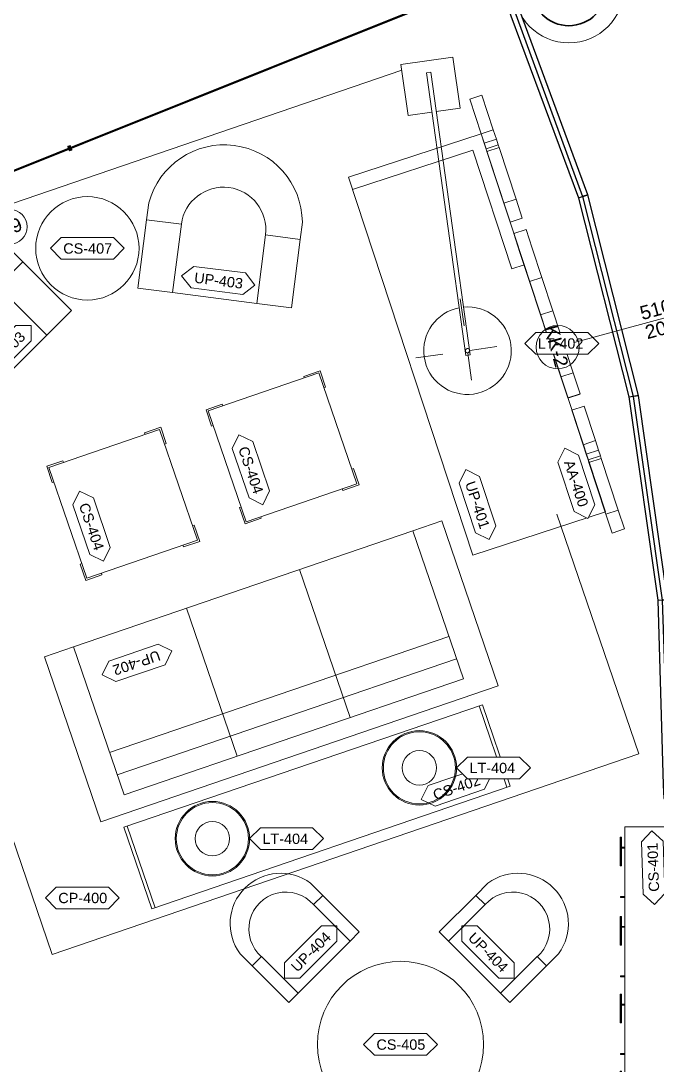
# Model space of a CAD drawing. Header units: centimetres. Extents: x 118932 to 154602, y -32682 to -23521.
# Drawn here: x 137788 to 138158, y -29351 to -28745 of the extents above; entities that cross this region are included whole.
import ezdxf

# ---------------------------------------------------------------- set-up
doc = ezdxf.new("R2010")
doc.units = ezdxf.units.CM
doc.header["$LTSCALE"] = 50
doc.header["$MEASUREMENT"] = 0
doc.linetypes.add('Dash', pattern=[6.35, 3.175, -3.175])
for name, color, linetype, lineweight, true_color in [('GEN_00_BL_Yazı', 7, 'Continuous', 0, 0x4f5250), ('GEN_01_TA_Kolon', 7, 'Continuous', 35, 0xd05d28), ('GEN_02_TF_Aydınlatma', 7, 'Continuous', 9, 0xf6a950), ('GEN_02_TF_Mobilya', 7, 'Continuous', 5, 0x745e3d), ('GEN_02_TF_Pencere', 7, 'Continuous', 9, 0x6093ac), ('GEN_05_ML_Kompozit Panel', 7, 'Continuous', 9, 0x7f8274), ('GEN_06_GR_İnce', 7, 'Continuous', 13, 0xb0b0a9)]:
    doc.layers.add(name, color=color, linetype=linetype, lineweight=lineweight, true_color=true_color)
doc.layers.add('GEN_02_TF_Halı', color=7, linetype='Continuous', lineweight=5, true_color=0x903373, transparency=0.8)
doc.styles.add('ARIAL', font='arial.ttf')
doc.styles.add('Arial_6', font='arial.ttf', dxfattribs={"height": 59.5325})

# ---------------------------------------------------------------- blocks, each defined once
blk = doc.blocks.new('LEVEL 0_A BLOK_KOLON')
at = {"layer": 'GEN_01_TA_Kolon'}
blk.add_arc((62962.36, 8766.1), 22.05, 197.31211, 196.66247, dxfattribs=at)
blk = doc.blocks.new('FFE Tag-Multi-MSD - FFE Tag-Multi-MSD-8152404-TYPE A-01 - FURNITURE PLAN')
blk.add_wipeout([(-8.76, 0), (-6.19, 2.57), (6.19, 2.57), (8.76, 0), (6.19, -2.57), (-6.19, -2.57)]).dxf.layer = 'GEN_00_BL_Yazı'
at = {"layer": 'GEN_00_BL_Yazı'}
for p, q in [((-8.76, 0), (-6.19, 2.57)), ((6.19, 2.57), (-6.19, 2.57)), ((8.76, 0), (6.19, 2.57)), ((-8.76, 0), (-6.19, -2.57)), ((8.76, 0), (6.19, -2.57)), ((-6.19, -2.57), (6.19, -2.57))]:
    blk.add_line(p, q, dxfattribs=at)
blk = doc.blocks.new('CS-405_CoffeTable_R96.5x40(H)')
at = {"layer": 'GEN_00_BL_Yazı', "xscale": 24.48801272789196, "yscale": 24.48801272789196, "zscale": 24.48801272789196, "rotation": 315.0000000000002}
blk.add_blockref('FFE Tag-Multi-MSD - FFE Tag-Multi-MSD-8152404-TYPE A-01 - FURNITURE PLAN', (11.9, 2), dxfattribs=at)
blk.add_circle((11.9, 2), 482.5)
at = {"layer": 'GEN_00_BL_Yazı', "insert": (-66.5, 121.7), "char_height": 60, "attachment_point": 1, "rotation": 315, "style": 'Arial_6'}
blk.add_mtext('CS-405', dxfattribs=at)
blk = doc.blocks.new('CS-402_Console_220(W)x50(D)x84(H)')
for points in [[(-1080, 250), (-1080, -250)], [(1080, 250), (1080, -250)]]:
    blk.add_lwpolyline(points)
at = {"layer": 'GEN_00_BL_Yazı', "xscale": 24.48801272789196, "yscale": 24.48801272789196, "zscale": 24.48801272789196}
blk.add_blockref('FFE Tag-Multi-MSD - FFE Tag-Multi-MSD-8152404-TYPE A-01 - FURNITURE PLAN', (801.1, -155.2), dxfattribs=at)
blk.add_lwpolyline([(-1100, -250), (1100, -250), (1100, 250), (-1100, 250)], close=True)
at = {"layer": 'GEN_00_BL_Yazı', "insert": (661.1, -126), "char_height": 60, "attachment_point": 1, "style": 'Arial_6'}
blk.add_mtext('CS-402', dxfattribs=at)
blk = doc.blocks.new('CS-404_CoffeeTable_70x70x35')
for points in [[(-340, 250), (-350, 250), (-350, 350), (-250, 350), (-250, 340)], [(250, 340), (250, 350), (350, 350), (350, 250), (340, 250)], [(-250, -340), (-250, -350), (-350, -350), (-350, -250), (-340, -250)]]:
    blk.add_lwpolyline(points)
at = {"layer": 'GEN_00_BL_Yazı', "xscale": 24.48801272789196, "yscale": 24.48801272789196, "zscale": 24.48801272789196}
blk.add_blockref('FFE Tag-Multi-MSD - FFE Tag-Multi-MSD-8152404-TYPE A-01 - FURNITURE PLAN', (63.4, -216.1), dxfattribs=at)
blk.add_lwpolyline([(-340, 340), (340, 340), (340, -340), (-340, -340)], close=True)
blk.add_lwpolyline([(340, -250), (350, -250), (350, -350), (250, -350), (250, -340)])
at = {"layer": 'GEN_00_BL_Yazı', "insert": (-76.6, -186.9), "char_height": 60, "attachment_point": 1, "style": 'Arial_6'}
blk.add_mtext('CS-404', dxfattribs=at)
blk = doc.blocks.new('UP-401_Chaise_231.14(W)x81.28(H)')
blk.add_lwpolyline([(354.4, -431.8), (354.4, -356.8), (1080.7, -356.8), (1080.7, 378.2)])
at = {"layer": 'GEN_00_BL_Yazı', "xscale": 24.48801272789197, "yscale": 24.48801272789197, "zscale": 24.48801272789197, "rotation": 179.999999999999}
blk.add_blockref('FFE Tag-Multi-MSD - FFE Tag-Multi-MSD-8152404-TYPE A-01 - FURNITURE PLAN', (-882.5, 261), dxfattribs=at)
blk.add_lwpolyline([(1155.7, -431.8), (-1154.3, -431.8), (-1154.3, 378.2), (1155.7, 378.2)], close=True)
at = {"layer": 'GEN_00_BL_Yazı', "insert": (-742.4, 231.8), "char_height": 60, "attachment_point": 1, "rotation": 180, "style": 'Arial_6'}
blk.add_mtext('UP-401', dxfattribs=at)
blk = doc.blocks.new('UP-403_LoungeChair')
at = {"layer": 'GEN_02_TF_Mobilya'}
for p, q in [((-449.6, 250), (-449.6, 150)), ((449.6, 150), (449.6, 250)), ((-449.6, 150), (-246.4, 150)), ((-449.6, -250), (-449.6, 150)), ((-246.4, 150), (-246.4, -250)), ((246.4, 150), (449.6, 150)), ((449.6, 150), (449.6, -250)), ((-246.4, -250), (-449.6, -250)), ((246.4, -250), (-246.4, -250)), ((449.6, -250), (246.4, -250))]:
    blk.add_line(p, q, dxfattribs=at)
for centre, radius, start, end in [((0, 188.9), 453.7, 7.74425, 172.25575), ((0, 150), 246.4, 0, 180)]:
    blk.add_arc(centre, radius, start, end, dxfattribs=at)
at = {"layer": 'GEN_00_BL_Yazı', "xscale": 24.48801272789196, "yscale": 24.48801272789196, "zscale": 24.48801272789196}
blk.add_blockref('FFE Tag-Multi-MSD - FFE Tag-Multi-MSD-8152404-TYPE A-01 - FURNITURE PLAN', (7.6, -146.1), dxfattribs=at)
at = {"layer": 'GEN_02_TF_Mobilya'}
blk.add_line((246.4, -250), (246.4, 150), dxfattribs=at)
at = {"layer": 'GEN_00_BL_Yazı', "insert": (-132.5, -116.9), "char_height": 60, "attachment_point": 1, "style": 'Arial_6'}
blk.add_mtext('UP-403', dxfattribs=at)
blk = doc.blocks.new('AA-400_WallArt')
at = {"layer": 'GEN_02_TF_Mobilya'}
for p, q in [((-1353, 0), (-1141.6, 0)), ((-1353, 0), (-1353, -75)), ((-1141.6, 0), (-1083.1, 0)), ((-1141.6, 0), (-1141.6, -75)), ((-1083.1, 0), (-1048.3, 0)), ((-1083.1, 0), (-1083.1, -75)), ((-1048.3, 0), (-1033.4, 0)), ((-1048.3, 0), (-1048.3, -75)), ((-1033.4, 0), (-717.5, 0)), ((-1033.4, -75), (-1033.4, 0)), ((-717.5, 0), (-601.9, 0)), ((-717.5, 0), (-717.5, -75)), ((-601.9, 0), (-601.9, -75)), ((-532.5, 0), (-532.5, -75)), ((-532.5, 0), (-416.8, 0)), ((-416.8, 0), (-238.6, 0)), ((-239, 0), (-34.9, 0)), ((-238.6, 0), (-238.6, -75)), ((-35.2, 0), (343.3, 0)), ((-35.2, 0), (-35.2, -75)), ((343.3, 0), (473.1, 0)), ((343.3, 0), (343.3, -75)), ((473.1, 0), (473.1, -75)), ((473.4, -75), (473.4, 0)), ((547, 0), (758.4, 0)), ((547, 0), (547, -75)), ((758.4, 0), (816.9, 0)), ((758.4, 0), (758.4, -75)), ((816.9, 0), (851.7, 0)), ((816.9, 0), (816.9, -75)), ((851.7, 0), (866.6, 0)), ((851.7, 0), (851.7, -75)), ((866.6, 0), (1182.5, 0)), ((866.6, -75), (866.6, 0)), ((1182.5, 0), (1298.1, 0)), ((1182.5, 0), (1182.5, -75)), ((1298.1, 0), (1298.1, -75)), ((-1141.6, -75), (-1353, -75)), ((-1083.1, -75), (-1141.6, -75)), ((-1048.3, -75), (-1083.1, -75)), ((-1033.4, -75), (-1048.3, -75)), ((-717.5, -75), (-1033.4, -75)), ((-601.9, -75), (-717.5, -75)), ((-416.8, -75), (-532.5, -75)), ((-238.6, -75), (-416.8, -75)), ((-34.9, -75), (-239, -75)), ((343.3, -75), (-35.2, -75)), ((473.1, -75), (343.3, -75)), ((758.4, -75), (547, -75)), ((816.9, -75), (758.4, -75)), ((851.7, -75), (816.9, -75)), ((866.6, -75), (851.7, -75)), ((1182.5, -75), (866.6, -75)), ((1298.1, -75), (1182.5, -75))]:
    blk.add_line(p, q, dxfattribs=at)
at = {"layer": 'GEN_00_BL_Yazı', "xscale": 24.48801272789196, "yscale": 24.48801272789196, "zscale": 24.48801272789196}
blk.add_blockref('FFE Tag-Multi-MSD - FFE Tag-Multi-MSD-8152404-TYPE A-01 - FURNITURE PLAN', (959.9, -182.4), dxfattribs=at)
at = {"layer": 'GEN_00_BL_Yazı', "insert": (819.8, -153.2), "char_height": 60, "attachment_point": 1, "style": 'Arial_6'}
blk.add_mtext('AA-400', dxfattribs=at)
blk = doc.blocks.new('UP-404')
at = {"layer": 'GEN_00_BL_Yazı', "xscale": 2.448801272789196, "yscale": 2.448801272789196, "zscale": 2.448801272789196}
blk.add_blockref('FFE Tag-Multi-MSD - FFE Tag-Multi-MSD-8152404-TYPE A-01 - FURNITURE PLAN', (0, 0), dxfattribs=at)
at = {"layer": 'GEN_00_BL_Yazı', "insert": (-14, 2.92), "char_height": 6, "attachment_point": 1, "style": 'Arial_6'}
blk.add_mtext('UP-404', dxfattribs=at)
blk = doc.blocks.new('*U220')
at = {"layer": 'GEN_02_TF_Mobilya'}
for p, q in [((-304.8, 225), (-304.8, 125)), ((274.8, 125), (274.8, 225)), ((-304.8, 125), (-228.6, 125)), ((-304.8, -175), (-304.8, 125)), ((198.6, 125), (274.8, 125)), ((274.8, 125), (274.8, -175)), ((-228.6, -175), (-304.8, -175)), ((198.6, -175), (-228.6, -175)), ((274.8, -175), (198.6, -175))]:
    blk.add_line(p, q, dxfattribs=at)
for centre, radius, start, end in [((-15, 181.7), 293, 8.49492, 171.50508), ((-15, 139.5), 214.1, 356.11439, 183.88561)]:
    blk.add_arc(centre, radius, start, end, dxfattribs=at)
at = {"xscale": 10, "yscale": 10, "zscale": 10}
blk.add_blockref('UP-404', (-22, -57.3), dxfattribs=at)
at = {"layer": 'GEN_02_TF_Mobilya'}
for p, q in [((-228.6, 125), (-228.6, -175)), ((198.6, -175), (198.6, 125))]:
    blk.add_line(p, q, dxfattribs=at)
blk = doc.blocks.new('UP-404 _LoungeChair')
at = {"layer": 'GEN_02_TF_Mobilya'}
for p, q in [((-304.8, 225), (-304.8, 125)), ((274.8, 125), (274.8, 225)), ((-304.8, 125), (-228.6, 125)), ((-304.8, -175), (-304.8, 125)), ((198.6, 125), (274.8, 125)), ((274.8, 125), (274.8, -175)), ((-228.6, -175), (-304.8, -175)), ((198.6, -175), (-228.6, -175)), ((274.8, -175), (198.6, -175))]:
    blk.add_line(p, q, dxfattribs=at)
for centre, radius, start, end in [((-15, 181.7), 293, 8.49492, 171.50508), ((-15, 139.5), 214.1, 356.11439, 183.88561)]:
    blk.add_arc(centre, radius, start, end, dxfattribs=at)
at = {"xscale": -10, "yscale": 10, "zscale": 10}
blk.add_blockref('UP-404', (-22, -57.3), dxfattribs=at)
at = {"layer": 'GEN_02_TF_Mobilya'}
for p, q in [((-228.6, 125), (-228.6, -175)), ((198.6, -175), (198.6, 125))]:
    blk.add_line(p, q, dxfattribs=at)
blk = doc.blocks.new('UP-402_Sofa_243.84(L)x101.6(D)x86.36(H)')
for p, q in [((-270.9, -177.8), (-270.9, -1086)), ((423.3, -177.8), (423.3, -1086)), ((-965.2, -300.2), (1117.6, -300.2)), ((1117.6, -437.2), (-965.2, -437.2)), ((-965.2, -1086), (1117.6, -1086))]:
    blk.add_line(p, q)
at = {"layer": 'GEN_00_BL_Yazı', "xscale": 24.48801272789196, "yscale": 24.48801272789196, "zscale": 24.48801272789196}
blk.add_blockref('FFE Tag-Multi-MSD - FFE Tag-Multi-MSD-8152404-TYPE A-01 - FURNITURE PLAN', (798.8, -878.4), dxfattribs=at)
blk.add_lwpolyline([(1117.6, -177.8), (-965.2, -177.8), (-965.2, -1086), (-1143, -1086), (-1143, -73.5), (1295.4, -73.5), (1295.4, -1086), (1117.6, -1086)], close=True)
at = {"layer": 'GEN_00_BL_Yazı', "insert": (658.7, -849.2), "char_height": 60, "attachment_point": 1, "style": 'Arial_6'}
blk.add_mtext('UP-402', dxfattribs=at)
blk = doc.blocks.new('bookcase - CS-401 Bookcase _ Lobby_13-14914808-LOBBY - FURNITURE PLAN')
at = {"layer": 'GEN_02_TF_Mobilya'}
for p, q in [((12.8, 5.5), (125.1, 5.5)), ((12.8, 5.5), (12.8, 2.7)), ((12.8, 5.5), (125.1, 5.5)), ((12.8, 2.7), (12.8, 5.5)), ((125.1, 2.7), (12.8, 2.7)), ((12.8, 2.7), (12.8, 0)), ((12.8, 2.7), (125.1, 2.7)), ((12.8, 2.7), (12.8, 0)), ((125.1, 0), (12.8, 0)), ((125.1, 0), (12.8, 0)), ((125.1, 2.7), (125.1, 5.5)), ((125.1, 2.7), (125.1, 5.5)), ((125.1, 0), (125.1, 2.7)), ((125.1, 0), (125.1, 2.7))]:
    blk.add_line(p, q, dxfattribs=at)
blk = doc.blocks.new('bookcase - CS-401 Bookcase _ Lobby_12-14914807-LOBBY - FURNITURE PLAN')
at = {"layer": 'GEN_02_TF_Mobilya'}
for p, q in [((231.3, 2.8), (231.3, 28)), ((231.3, 28), (231.3, 2.8)), ((233.8, 2.8), (231.3, 2.8)), ((233.8, 2.8), (233.8, 28)), ((233.8, 28), (233.8, 2.8)), ((236.2, 2.8), (233.8, 2.8)), ((236.2, 2.8), (236.2, 28)), ((236.2, 2.8), (236.2, 28))]:
    blk.add_line(p, q, dxfattribs=at)
blk = doc.blocks.new('bookcase - CS-401 Bookcase _ Lobby_11-14914806-LOBBY - FURNITURE PLAN')
at = {"layer": 'GEN_02_TF_Mobilya'}
for p, q in [((-51.4, 28.1), (-51.4, 8.2)), ((-51.4, 28.1), (-51.4, 8.2)), ((-48.6, 8.2), (-48.6, 28.1)), ((-48.6, 28.1), (-48.6, 8.2)), ((-45.8, 8.2), (-45.8, 28.1)), ((-45.8, 8.2), (-45.8, 28.1))]:
    blk.add_line(p, q, dxfattribs=at)
blk = doc.blocks.new('bookcase - CS-401 Bookcase _ Lobby_10-14914805-LOBBY - FURNITURE PLAN')
for name, p, xscale, yscale, zscale in [('bookcase - CS-401 Bookcase _ Lobby_13-14914808-LOBBY - FURNITURE PLAN', (-82.55, -28.1432), 1.482372961408308, 1.482372961408308, 1.482372961408308), ('bookcase - CS-401 Bookcase _ Lobby_12-14914807-LOBBY - FURNITURE PLAN', (50.8, -28.1432), 0.9994590557072359, 0.9994590557072359, 0.9994590557072359)]:
    blk.add_blockref(name, p, dxfattribs=dict(xscale=xscale, yscale=yscale, zscale=zscale))
at = {"extrusion": (0, 0, -1), "xscale": 0.992170306893425, "yscale": 0.992170306893425, "zscale": -0.992170306893425}
blk.add_blockref('bookcase - CS-401 Bookcase _ Lobby_11-14914806-LOBBY - FURNITURE PLAN', (50.8, -28.1432), dxfattribs=at)
blk = doc.blocks.new('bookcase - CS-401 Bookcase _ Lobby_9-14914804-LOBBY - FURNITURE PLAN')
blk.add_blockref('bookcase - CS-401 Bookcase _ Lobby_10-14914805-LOBBY - FURNITURE PLAN', (82.55, 28.1432))
blk = doc.blocks.new('bookcase - CS-401 Bookcase _ Lobby_8-V15-LOBBY - FURNITURE PLAN')
for p in [(-31.75, 0), (428.625, 0), (879.475, 0), (1327.15, 0), (1778, 0)]:
    blk.add_blockref('bookcase - CS-401 Bookcase _ Lobby_9-14914804-LOBBY - FURNITURE PLAN', p)
blk = doc.blocks.new('bookcase - CS-401 Bookcase _ Lobby_3-14914798-LOBBY - FURNITURE PLAN')
at = {"layer": 'GEN_02_TF_Mobilya'}
for p, q in [((0, 304.8), (0, 0)), ((0, 304.8), (2339.975, 304.8)), ((0, 0), (0, 304.8)), ((0, 304.8), (2339.975, 304.8)), ((2339.975, 0), (2339.975, 304.8)), ((2339.975, 0), (2339.975, 304.8)), ((2339.975, 0), (0, 0)), ((2339.975, 0), (0, 0))]:
    blk.add_line(p, q, dxfattribs=at)
blk = doc.blocks.new('CS-401_Bookcase_234(L)x30.48(D)x232.41')
blk.add_blockref('bookcase - CS-401 Bookcase _ Lobby_8-V15-LOBBY - FURNITURE PLAN', (72.8, 0))
at = {"layer": 'GEN_00_BL_Yazı', "xscale": 24.48801272789196, "yscale": 24.48801272789196, "zscale": 24.48801272789196, "rotation": 181.9776773467016}
blk.add_blockref('FFE Tag-Multi-MSD - FFE Tag-Multi-MSD-8152404-TYPE A-01 - FURNITURE PLAN', (237.9, 191.6), dxfattribs=at)
blk.add_blockref('bookcase - CS-401 Bookcase _ Lobby_3-14914798-LOBBY - FURNITURE PLAN', (0, 27.9))
at = {"layer": 'GEN_00_BL_Yazı', "insert": (378.8, 167.2), "char_height": 60, "attachment_point": 1, "rotation": 181.97768, "style": 'Arial_6'}
blk.add_mtext('CS-401', dxfattribs=at)
blk = doc.blocks.new('CP-400_360(W)x420(D)x2')
at = {"layer": 'GEN_00_BL_Yazı', "xscale": 2.448801272789196, "yscale": 2.448801272789196, "zscale": 2.448801272789196}
blk.add_blockref('FFE Tag-Multi-MSD - FFE Tag-Multi-MSD-8152404-TYPE A-01 - FURNITURE PLAN', (0, 0), dxfattribs=at)
at = {"layer": 'GEN_00_BL_Yazı', "insert": (-14, 2.92), "char_height": 6, "attachment_point": 1, "style": 'Arial_6'}
blk.add_mtext('CP-400', dxfattribs=at)
blk = doc.blocks.new('CS-407_SideTable_R60x50(H)')
at = {"layer": 'GEN_00_BL_Yazı', "xscale": 24.48801272789196, "yscale": 24.48801272789196, "zscale": 24.48801272789196, "rotation": 3.955354693403942}
blk.add_blockref('FFE Tag-Multi-MSD - FFE Tag-Multi-MSD-8152404-TYPE A-01 - FURNITURE PLAN', (6.3, 10.3), dxfattribs=at)
blk.add_circle((6.3, 10.3), 300)
at = {"layer": 'GEN_00_BL_Yazı', "insert": (-135.4, 29.8), "char_height": 60, "attachment_point": 1, "rotation": 3.95535, "style": 'Arial_6'}
blk.add_mtext('CS-407', dxfattribs=at)
blk = doc.blocks.new('LT-402_FloorLamp')
at = {"layer": 'GEN_02_TF_Aydınlatma'}
for p, q in [((152.4, 1698.4), (-152.4, 1698.4)), ((-152.4, 1698.4), (-152.4, 1398.2)), ((152.4, 1398.2), (152.4, 1698.4)), ((-12.7, 1628.8), (12.7, 1628.8)), ((-12.7, -26.5), (-12.7, 1628.8)), ((12.7, 1628.8), (12.7, -26.5)), ((-152.4, 1398.2), (-12.7, 1398.2)), ((12.7, 1398.2), (152.4, 1398.2)), ((-12.7, -26.5), (12.7, -26.5))]:
    blk.add_line(p, q, dxfattribs=at)
at = {"layer": 'GEN_02_TF_Aydınlatma', "linetype": 'Dash', "lineweight": 5}
blk.add_line((0, 302.9), (0, -305.1), dxfattribs=at)
at = {"layer": 'GEN_02_TF_Aydınlatma'}
for radius, start, end in [(254, 92.87003, 180), (254, 0, 87.12997), (12.5, 0, 180), (254, 180, 0), (12.5, 180, 0)]:
    blk.add_arc((0, -1.1), radius, start, end, dxfattribs=at)
at = {"layer": 'GEN_00_BL_Yazı', "xscale": 24.48801272789196, "yscale": 24.48801272789196, "zscale": 24.48801272789196, "rotation": 352.0364581583655}
blk.add_blockref('FFE Tag-Multi-MSD - FFE Tag-Multi-MSD-8152404-TYPE A-01 - FURNITURE PLAN', (548.3, -34.8), dxfattribs=at)
at = {"layer": 'GEN_02_TF_Aydınlatma', "linetype": 'Dash', "lineweight": 5}
blk.add_line((-304, -1.1), (304, -1.1), dxfattribs=at)
at = {"layer": 'GEN_00_BL_Yazı', "insert": (413.6, 13.5), "char_height": 60, "attachment_point": 1, "rotation": 352.03646, "style": 'Arial_6'}
blk.add_mtext('LT-402', dxfattribs=at)
blk = doc.blocks.new('LT-404_TableLamp')
at = {"layer": 'GEN_02_TF_Aydınlatma'}
for radius, start, end in [(215.9, 90, 270), (209.5, 90, 270), (100, 0, 180), (100, 180, 0)]:
    blk.add_arc((0, 0), radius, start, end, dxfattribs=at)
at = {"layer": 'GEN_00_BL_Yazı', "xscale": 24.48801272789197, "yscale": 24.48801272789197, "zscale": 24.48801272789197}
blk.add_blockref('FFE Tag-Multi-MSD - FFE Tag-Multi-MSD-8152404-TYPE A-01 - FURNITURE PLAN', (430.4, 0), dxfattribs=at)
at = {"layer": 'GEN_02_TF_Aydınlatma'}
for radius in [215.9, 209.5]:
    blk.add_arc((0, 0), radius, 270, 90, dxfattribs=at)
at = {"layer": 'GEN_00_BL_Yazı', "insert": (290.4, 29.2), "char_height": 60, "attachment_point": 1, "style": 'Arial_6'}
blk.add_mtext('LT-404', dxfattribs=at)
blk = doc.blocks.new('A blok level 0 tefriş')
blk.add_blockref('CP-400_360(W)x420(D)x2', (1097.39, -540.17))
at = {"layer": 'GEN_02_TF_Halı'}
blk.add_lwpolyline([(1282.91, -59.71), (944.05, -175.54), (1079.9, -572.96), (1420.54, -456.52), (1373.04, -317.54)], dxfattribs=at)
at = {"xscale": 0.1, "yscale": 0.1, "zscale": 0.1, "rotation": 270}
blk.add_blockref('CS-401_Bookcase_234(L)x30.48(D)x232.41', (1409.71, -498.86), dxfattribs=at)
at = {"layer": 'GEN_02_TF_Mobilya', "xscale": 0.1, "yscale": 0.1, "zscale": 0.1}
for name, p, rotation in [('UP-403_LoungeChair', (1177.42, -167.17), 352.7434064374807), ('UP-403_LoungeChair', (1041.56, -213.3), 44.99999999999287), ('CS-404_CoffeeTable_70x70x35', (1213.64, -278.66), 288.8717032187407), ('CS-404_CoffeeTable_70x70x35', (1121.1, -311.45), 288.8717032187407), ('CS-402_Console_220(W)x50(D)x84(H)', (1233.71, -487.28), 18.87170321873919), ('CS-405_CoffeTable_R96.5x40(H)', (1281.46, -626.24), 44.99999999999979)]:
    blk.add_blockref(name, p, dxfattribs=dict(at, rotation=rotation))
at = {"layer": 'GEN_02_TF_Mobilya', "yscale": 0.1, "zscale": 0.1}
for name, p, xscale, rotation in [('UP-401_Chaise_231.14(W)x81.28(H)', (1324.08, -219.88), 0.1, 108.2242901322995), ('CS-407_SideTable_R60x50(H)', (1099.58, -164.13), 0.1, 356.0446453065961), ('UP-404 _LoungeChair', (1224.31, -569.1), -0.1, 45.00000000000025), ('*U220', (1338.6, -569.1), 0.1, 314.9999999999998)]:
    blk.add_blockref(name, p, dxfattribs=dict(at, xscale=xscale, rotation=rotation))
at = {"layer": 'GEN_02_TF_Mobilya', "xscale": 0.1, "yscale": 0.1, "zscale": 0.1, "rotation": 288.1778000330809}
blk.add_blockref('AA-400_WallArt', (1371.68, -202.73), dxfattribs=at)
at = {"layer": 'GEN_02_TF_Aydınlatma', "xscale": 0.1, "yscale": 0.1, "zscale": 0.1, "rotation": 7.963541841634471}
blk.add_blockref('LT-402_FloorLamp', (1321.06, -222.46), dxfattribs=at)
at = {"layer": 'GEN_02_TF_Mobilya', "xscale": 0.09999999999999991, "yscale": 0.09999999999999991, "zscale": 0.09999999999999991, "rotation": 198.8717032187344}
blk.add_blockref('UP-402_Sofa_243.84(L)x101.6(D)x86.36(H)', (1233.08, -461.08), dxfattribs=at)
at = {"layer": 'GEN_02_TF_Aydınlatma', "xscale": 0.1, "yscale": 0.1, "zscale": 0.1}
for p in [(1293.14, -464.71), (1172.9, -505.81)]:
    blk.add_blockref('LT-404_TableLamp', p, dxfattribs=at)
blk = doc.blocks.new('level 0 main tower duvarlar')
at = {"layer": 'GEN_05_ML_Kompozit Panel'}
blk.add_circle((238.89, -586.84), 32.05, dxfattribs=at)
blk = doc.blocks.new('KK-2')
at = {"layer": 'GEN_02_TF_Pencere', "lineweight": 30}
for points in [[(62924.41, 8765.6), (62918.79, 8763.47), (62964.8, 8642.96), (62970.15, 8644.83), (62924.41, 8765.6), (62921.69, 8764.57), (62967.21, 8643.8)], [(62918.8, 8763.45), (62924.41, 8765.58), (62926.93, 8758.93), (62921.32, 8756.8), (62918.8, 8763.45)], [(62964.82, 8642.89), (62995.14, 8527.71), (63000.7, 8528.55), (62970.15, 8644.83), (62967.21, 8643.8), (62997.63, 8528.09)], [(62995.14, 8527.71), (63012.95, 8409.88), (63018.56, 8410.12), (63000.7, 8528.55), (62997.63, 8528.09), (63015.46, 8409.98)], [(63012.95, 8409.88), (63017.14, 8302.78), (63023.15, 8302.78), (63018.56, 8410.12), (63015.46, 8409.98), (63020.14, 8302.78)], [(63017.14, 8302.78), (63017.48, 8294.79), (63023.48, 8295.04), (63023.15, 8302.78), (63017.14, 8302.78), (63017.14, 8302.78)], [(63023.22, 8301.05), (63048.11, 8301.05), (63048.11, 8295.05), (63023.48, 8295.05), (63023.22, 8301.05)]]:
    blk.add_lwpolyline(points, dxfattribs=at)
at = {"layer": 'GEN_02_TF_Pencere'}
blk.add_lwpolyline([(62963.16, 8559), (63019.28, 8574.85)], dxfattribs=at)
at = {"layer": 'GEN_02_TF_Pencere', "lineweight": 30}
blk.add_lwpolyline([(63048.11, 8301.05), (63056.11, 8301.05), (63056.11, 8295.05), (63048.11, 8295.05)], close=True, dxfattribs=at)
at = {"layer": 'GEN_02_TF_Pencere'}
blk.add_circle((62953.53, 8556.28), 12.56, dxfattribs=at)
at = {"layer": 'GEN_02_TF_Pencere', "transparency": 33554687, "char_height": 8, "style": 'ARIAL'}
for s, insert, attachment_point, rotation in [('\\A1;510', (63000.28, 8580.06), 1, 15.77181), ('\\A1;206', (63003.4, 8569.01), 1, 15.77181), ('\\A1;KK-2', (62952.39, 8543.82), 9, 285.77181)]:
    blk.add_mtext_dynamic_manual_height_columns(s, width=2361.7931, gutter_width=1250, heights=[258.53], dxfattribs=dict(at, insert=insert, attachment_point=attachment_point, rotation=rotation))
blk = doc.blocks.new('sistem profili')
for p, q in [((55679.5, 5919.8), (55679.5, 5947.8)), ((55694.5, 5919.8), (55694.5, 5947.8))]:
    blk.add_line(p, q)
at = {"flags": 128}
for points in [[(55691.5, 5947.8), (55679.5, 5947.8), (55679.5, 5947.7), (55679.5, 5947.3), (55679.5, 5946.8), (55690.5, 5946.8), (55679.5, 5946.8), (55679.5, 5945.4), (55690.5, 5945.4), (55690.5, 5946.8), (55690.5, 5941.4), (55690.5, 5943), (55679.5, 5943), (55679.5, 5941.4), (55690.5, 5941.4), (55679.5, 5941.4), (55679.5, 5946.8), (55691.5, 5946.8), (55691.5, 5947.3), (55691.5, 5947.7)], [(55691.5, 5947.8), (55679.5, 5947.8)], [(55691.5, 5945.8), (55679.5, 5945.8)], [(55690.5, 5945.4), (55679.5, 5945.4)], [(55691.5, 5945.3), (55679.5, 5945.3)], [(55690.5, 5943), (55679.5, 5943)], [(55688.5, 5940.8), (55688.2, 5940.8), (55687.9, 5940.7), (55687.4, 5940.4), (55687.1, 5939.9), (55687, 5939.4), (55687.1, 5939.9), (55687.4, 5940.4), (55687.9, 5940.7)], [(55690, 5940.8), (55688.5, 5940.8)], [(55690, 5940.8), (55690.3, 5940.9), (55690.6, 5941), (55690.8, 5941.1), (55691, 5941.3), (55691.1, 5941.3), (55691.4, 5941.8), (55691.5, 5942), (55691.5, 5942.3), (55691.4, 5941.8), (55691.1, 5941.3), (55690.6, 5941)], [(55691.5, 5947.8), (55694.5, 5947.8)], [(55691.5, 5946.8), (55694.5, 5946.8)], [(55691.5, 5945.8), (55694.5, 5945.8)], [(55694.5, 5943), (55694.5, 5942.8), (55694.5, 5942.4), (55692, 5942.4), (55692, 5942.8), (55692, 5943), (55692, 5941.4), (55692, 5946.8), (55692, 5945.3), (55694.5, 5945.3), (55694.5, 5946.8), (55692, 5946.8), (55694.5, 5946.8), (55694.5, 5941.4), (55692, 5941.4), (55694.5, 5941.4), (55694.5, 5943), (55692, 5943)], [(55692, 5945.3), (55694.5, 5945.3)], [(55679.5, 5933.9), (55684, 5933.9)], [(55682, 5926.3), (55679.5, 5926.3), (55679.5, 5924.8), (55682, 5924.8), (55682, 5926.3), (55682, 5920.9), (55682, 5922.4), (55679.5, 5922.4), (55679.5, 5920.9), (55682, 5920.9), (55679.5, 5920.9), (55679.5, 5926.3)], [(55682, 5924.8), (55679.5, 5924.8)], [(55682, 5922.4), (55679.5, 5922.4)], [(55682.5, 5922), (55679.5, 5922)], [(55682.5, 5920.9), (55679.5, 5920.9)], [(55682.5, 5919.9), (55679.5, 5919.9)], [(55684, 5926.9), (55683.7, 5926.9), (55683.4, 5926.8), (55683.1, 5926.6), (55682.9, 5926.5), (55682.6, 5926), (55682.5, 5925.6), (55682.5, 5925.4), (55682.6, 5926), (55682.9, 5926.5), (55683.4, 5926.8)], [(55682.5, 5922.5), (55694.5, 5922.5)], [(55682.5, 5922), (55694.5, 5922)], [(55683.5, 5924.8), (55694.5, 5924.8)], [(55683.5, 5924.8), (55694.5, 5924.8)], [(55684, 5933.9), (55687, 5933.9)], [(55684, 5926.9), (55685.5, 5926.9)], [(55685.5, 5929.9), (55685.5, 5937.9), (55685.5, 5929.9)], [(55685.5, 5926.9), (55685.8, 5926.9), (55686.1, 5927), (55686.5, 5927.3), (55686.9, 5927.8), (55687, 5928.4), (55686.9, 5927.8), (55686.5, 5927.3), (55686.1, 5927)], [(55687, 5931.3), (55686.7, 5930.8), (55686.6, 5930.5), (55686.5, 5930.4), (55686.6, 5930.5), (55686.7, 5930.8), (55687, 5931.3)], [(55687, 5936.3), (55687.2, 5936.9), (55687.4, 5937.3), (55687.4, 5937.4), (55687.4, 5937.3), (55687.2, 5936.9), (55687, 5936.3)], [(55687, 5931.3), (55687, 5932.3), (55687, 5933.3), (55687, 5934.4), (55687, 5935.4), (55687, 5936.3), (55687, 5937), (55687, 5937.3), (55687, 5937), (55687, 5936.3), (55687, 5935.4), (55687, 5934.4), (55687, 5933.3), (55687, 5932.3)], [(55687, 5936.3), (55687, 5935.5), (55687, 5934.4), (55687, 5933.3), (55687, 5932.3), (55687, 5931.4), (55687, 5930.7), (55687, 5930.4), (55687, 5930.7), (55687, 5931.4), (55687, 5932.3), (55687, 5933.3), (55687, 5934.4), (55687, 5935.5)], [(55690, 5933.9), (55687, 5933.9)], [(55688.5, 5937.9), (55688.5, 5929.9), (55688.5, 5937.9)], [(55694.5, 5933.9), (55690, 5933.9)]]:
    blk.add_lwpolyline(points, close=True, dxfattribs=at)
for points in [[(55679.5, 5945.8), (55679.5, 5946.8), (55679.5, 5947.5), (55679.5, 5947.8), (55691.5, 5947.8)], [(55679.5, 5947.8), (55691.5, 5947.8)], [(55679.5, 5947.5), (55691.5, 5947.5)], [(55679.5, 5947.5), (55691.5, 5947.5)], [(55679.5, 5947.2), (55691.5, 5947.2)], [(55690, 5940.8), (55690.6, 5941), (55691.1, 5941.3), (55691.4, 5941.8), (55691.5, 5942.3), (55691.5, 5946.8), (55679.5, 5946.8), (55679.5, 5945.8), (55690.5, 5945.8), (55690.5, 5942.4), (55679.5, 5942.4), (55679.5, 5925.3), (55682, 5925.3), (55682, 5921.9), (55679.5, 5921.9), (55679.5, 5920.9)], [(55690.5, 5945.4), (55690.5, 5945.5), (55690.5, 5945.8), (55679.5, 5945.8), (55679.5, 5945.5), (55679.5, 5945.4)], [(55679.5, 5945.7), (55690.5, 5945.7)], [(55679.5, 5945.7), (55691.5, 5945.7)], [(55679.5, 5945.6), (55691.5, 5945.6)], [(55679.5, 5945.5), (55690.5, 5945.5)], [(55679.5, 5945.4), (55691.5, 5945.4)], [(55685.5, 5929.9), (55679.5, 5929.9), (55685.5, 5929.9), (55686.3, 5929.9), (55685.6, 5928.4), (55685, 5926.9), (55684, 5926.9), (55685, 5926.9), (55687, 5931.3), (55687, 5939.4), (55687, 5937.9), (55685.5, 5937.9), (55679.5, 5937.9), (55679.5, 5941.3), (55679.5, 5943.3), (55679.5, 5945.3), (55691.5, 5945.3)], [(55679.5, 5944.3), (55691.5, 5944.3)], [(55679.5, 5943.3), (55691.5, 5943.3)], [(55679.5, 5942.9), (55690.5, 5942.9)], [(55679.5, 5942.8), (55690.5, 5942.8)], [(55679.5, 5942.7), (55690.5, 5942.7)], [(55679.5, 5942.2), (55691.5, 5942.2)], [(55679.5, 5941.3), (55691, 5941.3), (55690.8, 5941.1), (55690.6, 5941), (55690.3, 5940.9), (55690, 5940.8)], [(55679.5, 5940.4), (55687.4, 5940.4)], [(55684, 5926.9), (55683.4, 5926.8), (55682.9, 5926.4), (55682.6, 5926), (55682.5, 5925.3), (55682.5, 5920.9), (55694.5, 5920.9), (55694.5, 5921.9), (55683.5, 5921.9), (55683.5, 5925.2), (55694.5, 5925.2), (55694.5, 5942.4), (55692, 5942.4), (55692, 5945.8), (55694.5, 5945.8), (55694.5, 5946.8), (55691.5, 5946.8)], [(55688.5, 5937.9), (55694.5, 5937.9), (55688.5, 5937.9), (55687.7, 5937.9), (55688.3, 5939.4), (55689, 5940.8), (55690, 5940.8), (55689, 5940.8), (55687, 5936.3), (55687, 5928.4), (55687, 5929.9), (55688.5, 5929.9), (55694.5, 5929.9), (55694.5, 5926.5), (55694.5, 5924.4), (55694.5, 5922.5), (55682.5, 5922.5)], [(55694.5, 5946.8), (55694.5, 5947.3), (55694.5, 5947.7), (55694.5, 5947.8), (55691.5, 5947.8), (55691.5, 5947.7), (55691.5, 5947.3), (55691.5, 5946.8), (55691.5, 5942.3), (55691.5, 5943.8), (55691.5, 5945.3), (55694.5, 5945.3), (55694.5, 5943.3), (55694.5, 5941.3), (55694.5, 5937.9), (55694.5, 5929.9), (55688.5, 5929.9), (55687, 5929.9), (55687, 5936.3), (55687.7, 5937.9)], [(55694.5, 5940.4), (55688.8, 5940.4)], [(55690.5, 5942.4), (55690.5, 5942.8), (55690.5, 5943)], [(55691.5, 5947.8), (55691.5, 5947.5), (55691.5, 5946.8), (55691.5, 5945.8), (55691.5, 5945.6), (55691.5, 5945.3), (55691.5, 5943.8), (55691.5, 5942.3), (55691.5, 5942), (55691.4, 5941.8), (55691.1, 5941.3), (55691, 5941.3)], [(55694.5, 5941.3), (55691, 5941.3)], [(55694.5, 5945.8), (55694.5, 5946.8), (55694.5, 5947.5), (55694.5, 5947.8), (55691.5, 5947.8), (55691.5, 5947.5), (55691.5, 5946.8), (55691.5, 5945.8), (55691.5, 5945.6), (55691.5, 5945.3)], [(55694.5, 5947.7), (55691.5, 5947.7)], [(55694.5, 5947.5), (55691.5, 5947.5)], [(55694.5, 5947.5), (55691.5, 5947.5)], [(55694.5, 5947.2), (55691.5, 5947.2)], [(55694.5, 5945.7), (55691.5, 5945.7)], [(55694.5, 5945.6), (55691.5, 5945.6)], [(55694.5, 5945.4), (55691.5, 5945.4)], [(55694.5, 5944.3), (55691.5, 5944.3)], [(55694.5, 5943.3), (55691.5, 5943.3)], [(55694.5, 5942.2), (55691.5, 5942.2)], [(55692, 5945.8), (55692, 5945.5), (55692, 5945.3)], [(55694.5, 5945.7), (55692, 5945.7)], [(55694.5, 5945.5), (55692, 5945.5)], [(55694.5, 5945.4), (55692, 5945.4)], [(55694.5, 5942.9), (55692, 5942.9)], [(55694.5, 5942.8), (55692, 5942.8)], [(55694.5, 5942.7), (55692, 5942.7)], [(55679.5, 5939.6), (55687, 5939.6)], [(55679.5, 5938.7), (55687, 5938.7)], [(55679.5, 5937.9), (55685.5, 5937.9)], [(55679.5, 5920.9), (55679.5, 5920.4), (55679.5, 5920), (55679.5, 5919.9), (55682.5, 5919.9), (55682.5, 5920), (55682.5, 5920.4), (55682.5, 5920.9), (55682.5, 5925.4), (55682.5, 5923.9), (55682.5, 5922.5), (55679.5, 5922.5), (55679.5, 5924.4), (55679.5, 5926.5), (55679.5, 5929.9), (55679.5, 5937.9), (55685.5, 5937.9), (55687, 5937.9), (55687, 5931.3), (55686.3, 5929.9)], [(55684, 5932.1), (55684, 5932.3), (55684, 5932.6), (55684, 5933.2), (55684, 5933.9), (55684, 5934.5), (55684, 5935.1), (55684, 5935.5), (55684, 5935.6), (55679.5, 5935.6)], [(55684, 5935.5), (55684, 5935.1), (55684, 5934.5), (55684, 5933.9), (55684, 5933.2), (55684, 5932.6), (55684, 5932.3), (55684, 5932.1), (55679.5, 5932.1)], [(55679.5, 5929), (55685.9, 5929)], [(55679.5, 5928.2), (55685.5, 5928.2)], [(55679.5, 5927.3), (55685.2, 5927.3)], [(55679.5, 5926.5), (55682.9, 5926.5)], [(55679.5, 5925.4), (55682.5, 5925.4)], [(55682, 5924.8), (55682, 5924.9), (55682, 5925.3), (55679.5, 5925.3), (55679.5, 5924.9), (55679.5, 5924.8)], [(55679.5, 5925.1), (55682, 5925.1)], [(55679.5, 5924.9), (55682, 5924.9)], [(55679.5, 5924.4), (55682.5, 5924.4)], [(55679.5, 5923.5), (55682.5, 5923.5)], [(55679.5, 5922), (55679.5, 5920.9), (55679.5, 5920.2), (55679.5, 5919.9), (55682.5, 5919.9), (55682.5, 5920.2), (55682.5, 5920.9), (55682.5, 5922), (55682.5, 5922.1), (55682.5, 5922.5)], [(55682.5, 5922.3), (55679.5, 5922.3), (55682, 5922.3)], [(55679.5, 5922.2), (55682, 5922.2)], [(55679.5, 5922.1), (55682, 5922.1)], [(55679.5, 5922.1), (55682.5, 5922.1)], [(55679.5, 5922), (55682.5, 5922)], [(55679.5, 5920.9), (55682.5, 5920.9)], [(55679.5, 5920.5), (55682.5, 5920.5)], [(55679.5, 5920.2), (55682.5, 5920.2)], [(55679.5, 5920.1), (55682.5, 5920.1)], [(55679.5, 5919.9), (55682.5, 5919.9)], [(55682, 5921.9), (55682, 5922.2), (55682, 5922.4)], [(55694.5, 5922), (55694.5, 5920.9), (55694.5, 5920.2), (55694.5, 5919.8), (55694.5, 5919.9), (55682.5, 5919.9), (55682.5, 5919.8), (55682.5, 5920.2), (55682.5, 5920.9), (55682.5, 5922), (55682.5, 5922.1), (55682.5, 5922.5), (55682.5, 5923.9), (55682.5, 5925.3), (55682.5, 5925.6), (55682.6, 5926), (55682.9, 5926.4), (55682.9, 5926.5)], [(55694.5, 5925.4), (55682.5, 5925.4)], [(55694.5, 5924.4), (55682.5, 5924.4)], [(55694.5, 5923.5), (55682.5, 5923.5)], [(55694.5, 5922.3), (55682.5, 5922.3)], [(55694.5, 5922.1), (55682.5, 5922.1)], [(55694.5, 5922), (55682.5, 5922)], [(55682.5, 5920.9), (55682.5, 5920.4), (55682.5, 5920), (55682.5, 5919.9), (55694.5, 5919.9), (55694.5, 5920), (55694.5, 5920.4), (55694.5, 5920.9)], [(55694.5, 5920.9), (55682.5, 5920.9)], [(55694.5, 5920.5), (55682.5, 5920.5)], [(55694.5, 5920.2), (55682.5, 5920.2)], [(55694.5, 5920.1), (55682.5, 5920.1)], [(55694.5, 5919.9), (55682.5, 5919.9)], [(55694.5, 5919.9), (55682.5, 5919.9)], [(55694.5, 5919.8), (55682.5, 5919.8)], [(55694.5, 5926.5), (55682.9, 5926.5), (55683.1, 5926.6), (55683.4, 5926.8), (55683.7, 5926.9), (55684, 5926.9)], [(55694.5, 5924.8), (55694.5, 5926.3), (55683.5, 5926.3), (55694.5, 5926.3), (55694.5, 5920.9), (55683.5, 5920.9), (55694.5, 5920.9), (55694.5, 5922.4), (55683.5, 5922.4), (55694.5, 5922.4), (55694.5, 5922.2), (55694.5, 5921.9), (55683.5, 5921.9), (55683.5, 5922.2), (55683.5, 5922.4), (55683.5, 5920.9), (55683.5, 5926.3), (55683.5, 5924.8), (55683.5, 5924.9), (55683.5, 5925.2)], [(55694.5, 5925.1), (55683.5, 5925.1)], [(55694.5, 5924.9), (55683.5, 5924.9)], [(55694.5, 5922.3), (55683.5, 5922.3)], [(55694.5, 5922.2), (55683.5, 5922.2)], [(55694.5, 5922.1), (55683.5, 5922.1)], [(55684, 5930.4), (55684, 5930.5), (55684, 5931), (55684, 5931.8), (55684, 5932.8), (55684, 5933.9), (55684, 5934.9), (55684, 5935.9), (55684, 5936.7), (55684, 5937.2), (55684, 5937.4), (55687, 5937.4)], [(55684, 5937.2), (55684, 5936.7), (55684, 5935.9), (55684, 5934.9), (55684, 5933.9), (55684, 5932.8), (55684, 5931.8), (55684, 5931), (55684, 5930.5), (55684, 5930.4), (55686.5, 5930.4)], [(55694.5, 5927.3), (55686.5, 5927.3)], [(55690, 5937.4), (55690, 5937.2), (55690, 5936.7), (55690, 5935.9), (55690, 5934.9), (55690, 5933.9), (55690, 5932.8), (55690, 5931.8), (55690, 5931), (55690, 5930.5), (55690, 5930.3), (55687, 5930.3)], [(55694.5, 5929), (55687, 5929)], [(55694.5, 5928.2), (55687, 5928.2)], [(55690, 5930.5), (55690, 5931), (55690, 5931.8), (55690, 5932.8), (55690, 5933.9), (55690, 5934.9), (55690, 5935.9), (55690, 5936.7), (55690, 5937.2), (55690, 5937.4), (55687.4, 5937.4)], [(55694.5, 5938.7), (55688, 5938.7)], [(55694.5, 5939.6), (55688.4, 5939.6)], [(55694.5, 5929.9), (55688.5, 5929.9)], [(55690, 5935.6), (55690, 5935.5), (55690, 5935.1), (55690, 5934.5), (55690, 5933.9), (55690, 5933.2), (55690, 5932.6), (55690, 5932.3), (55690, 5932.1), (55694.5, 5932.1)], [(55690, 5932.3), (55690, 5932.6), (55690, 5933.2), (55690, 5933.9), (55690, 5934.5), (55690, 5935.1), (55690, 5935.5), (55690, 5935.6), (55694.5, 5935.6)]]:
    blk.add_lwpolyline(points, dxfattribs=at)
blk = doc.blocks.new('A9_')
at = {"layer": 'GEN_02_TF_Pencere', "lineweight": 30}
for p, q in [((69, 26.77), (68.7, 27.51)), ((69.56, 26.99), (69.26, 27.73)), ((69.56, 26.99), (69.26, 27.73))]:
    blk.add_line(p, q, dxfattribs=at)
blk.add_lwpolyline([(293.71, 116.74), (-247.53, -99.97), (-247.83, -99.23), (293.41, 117.48)], dxfattribs=at)
at = {"layer": 'GEN_02_TF_Pencere'}
blk.add_circle((34.34, -18.4, 0), 10, dxfattribs=at)
at = {"layer": 'GEN_02_TF_Pencere', "lineweight": 30, "xscale": -0.1000000000000002, "yscale": 0.1000000000000002, "zscale": 0.1, "rotation": 201.8202832466752}
blk.add_blockref('sistem profili', (-5321.16, -1491.74), dxfattribs=at)
at = {"layer": 'GEN_02_TF_Pencere', "transparency": 33554687, "insert": (42.41, -20.07, 0), "char_height": 8, "attachment_point": 9, "rotation": 22.39753, "style": 'ARIAL'}
blk.add_mtext_dynamic_manual_height_columns('\\A1;A9', width=2361.7931, gutter_width=1250, heights=[258.53], dxfattribs=at)
blk = doc.blocks.new('DOGRAMA LEVEL 0 A BLOK')
at = {"layer": 'GEN_02_TF_Pencere', "rotation": 359.476282483996}
blk.add_blockref('KK-2', (-59544.14, -8828.64), dxfattribs=at)
at = {"layer": 'GEN_06_GR_İnce'}
blk.add_blockref('A9_', (3132.49, -759.9), dxfattribs=at)

msp = doc.modelspace()

# ---------------------------------------------------------------- block references
msp.add_blockref('LEVEL 0_A BLOK_KOLON', (75144.13, -37491.52))

# ---------------------------------------------------------------- next in the draw order: block references
msp.add_blockref('A blok level 0 tefriş', (136726.54, -28713.57))

# ---------------------------------------------------------------- next in the draw order: block references
for name, p in [('level 0 main tower duvarlar', (137867.6, -28138.57)), ('DOGRAMA LEVEL 0 A BLOK', (134615.02, -28085.92))]:
    msp.add_blockref(name, p)

doc.saveas('drawing.dxf')
